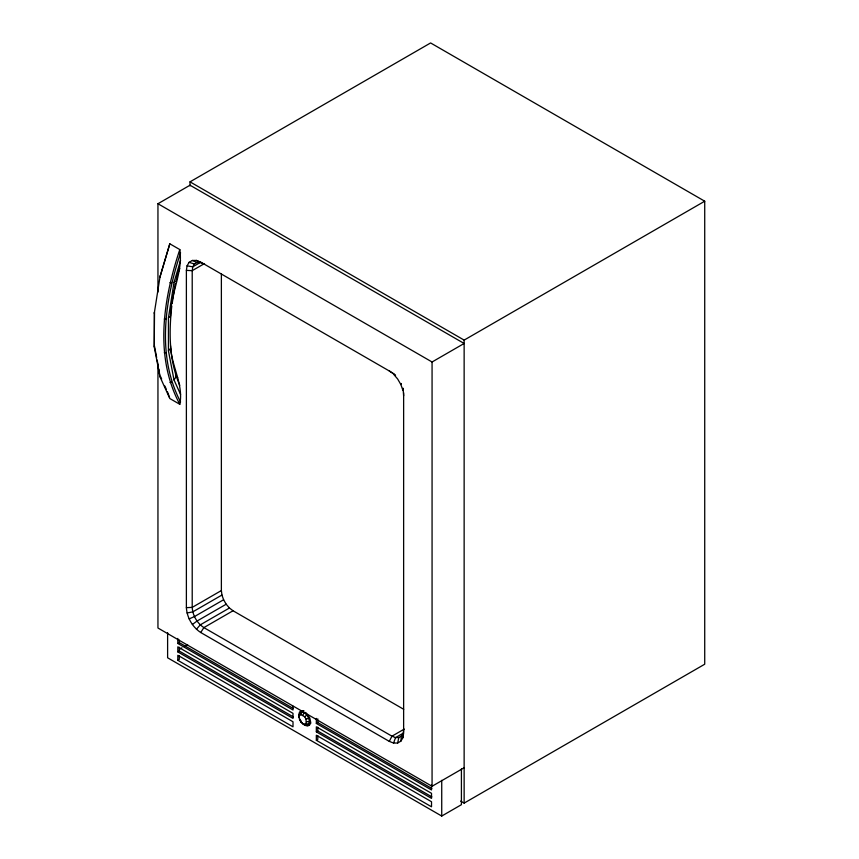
<?xml version="1.0" encoding="UTF-8"?>
<svg xmlns="http://www.w3.org/2000/svg" width="859" height="859" viewBox="0 0 859 859"><rect width="100%" height="100%" fill="white"/><g stroke="black" fill="none" stroke-linecap="round" stroke-linejoin="round"><path stroke-width="1.29" d="M391.07 372.001L200.727 262.113L196.443 260.417L192.362 260.46L189.13 262.328L187.058 265.839L186.382 270.392L186.382 607.657C186.961 617.557 192.448 627.059 200.727 632.514L389.277 741.371L393.562 743.056L397.642 743.014L400.874 741.145L402.957 737.645L403.633 729.452M403.633 395.827L403.064 388.225L403.343 390.48M310.969 722.967L306.824 725.361C302.776 724.867 299.34 721.399 299.072 717.297L299.716 713.056L303.861 710.661M170.544 345.748C171.134 365.633 183.794 384.274 179.81 404.299L169.814 398.533L159.978 376.79L158.861 369.091M180.573 394.453L174.012 379.957L168.439 350.848L168.439 317.905L170.544 316.123C170.458 293.51 183.268 272.088 179.81 249.572L169.814 243.806L159.978 276.909L169.814 243.806M400.874 741.145L401.4 736.077L403.064 733.285M154.276 347.004L154.437 312.408L154.276 347.004L159.978 376.79M402.957 737.645L403.633 733.081L403.633 392.724M154.276 313.277L160.096 276.265M179.81 404.299C154.094 356.539 163.339 298.825 179.81 249.572M180.573 401.969C156.37 355.819 164.917 300.306 180.573 252.782M168.439 317.905L174.012 282.375L180.573 260.298M171.789 306.008C168.858 332.347 168.965 360.694 179.799 385.326M172.197 303.377L175.3 283.577M299.576 719.756L299.716 719.058L300.994 721.259M397.642 743.014L398.823 737.57L402.184 735.626M299.576 715.418L300.951 714.624L301.627 711.95L304.226 712.648L306.824 714.956L308.725 718.253L309.423 721.657L308.725 724.255L306.072 723.503L304.698 724.298L302.83 723.793M299.276 717.566L298.739 714.978L299.533 712.014L301.702 710.758L303.678 711.295M299.716 713.056L299.072 717.297M300.467 713.153L300.994 711.177M306.072 723.503L306.072 719.176L304.698 716.793L300.951 714.624M177.684 273.677L176.009 281.301L174.012 282.375M393.562 743.056L395.569 737.602L403.419 733.071M178.114 272.657L179.799 268.534M402.957 390.48L400.874 384.574L401.4 383.522M389.277 741.371L391.962 736.184L404.299 729.066M302.83 715.128L304.226 712.648M203.873 263.928L200.276 262.5L197.022 262.543L194.435 264.024L192.781 266.827L192.212 270.66L192.212 607.388C192.641 615.452 197.108 623.183 203.873 627.596L391.962 736.184L395.569 737.602L398.823 737.57M200.727 632.514L203.873 627.596L233.036 610.76L403.709 709.298M174.012 379.957L176.009 376.94L175.923 373.848M168.439 350.848L170.544 348.421M196.443 629.25L200.276 624.847L229.428 608.011L233.036 610.76M304.698 716.793L306.824 714.956M192.362 624.504L197.022 621.057L226.185 604.221L229.428 608.011M190.022 185.877L190.022 181.85L430.606 42.95L704.724 201.21L704.724 664.211L464.139 803.111L460.66 801.093M157.949 203.733L190.022 185.211L464.139 343.471L432.066 361.993L157.949 203.733L157.949 292.071M200.63 262.296L192.781 266.827L187.058 265.839M204.549 263.541L192.212 270.66L186.382 270.392M190.022 181.85L464.139 340.11L704.724 201.21M221.375 273.946L221.375 590.552L192.212 607.388L186.382 607.657M221.375 590.552L221.944 595.04L192.781 611.876L187.058 612.993M221.944 595.04L223.598 599.754L194.435 616.59L189.13 618.899M177.813 638.43L177.813 643.477L179.273 642.639L293.306 708.471M179.638 649.157L181.915 647.847M184.191 646.526L187.616 644.561M177.813 651.895L293.005 718.403L293.005 713.346L177.813 646.848L177.813 651.895L179.273 651.058L293.306 716.889M177.813 660.313L293.005 726.821L293.005 721.764L177.813 655.267L177.813 660.313L179.273 659.476L179.273 655.685M298.739 714.978L300.199 714.14M299.533 718.854L301.702 722.612L304.666 725.243L306.126 724.405M316.337 718.403L316.337 723.45L317.787 722.612L431.83 788.444M316.337 731.868L431.519 798.376L431.519 793.319L316.337 726.821L316.337 731.868L317.787 731.03L431.83 796.862M316.337 740.286L431.519 806.794L431.519 801.737L316.337 735.24L316.337 740.286L317.787 739.449L317.787 735.658M157.949 364.345L157.949 628.015L432.066 786.275L464.139 767.753M167.612 632.654L167.612 657.79L441.73 816.05L461.412 804.69L461.412 768.966M306.072 719.176L308.725 718.253M169.964 382.556L171.607 382.18M164.273 352.77L165.948 352.577M164.273 319.043L165.948 319.054M306.577 721.635L309.423 721.657M169.964 282.675L171.607 282.922M307.114 724.663L309.09 725.2M304.666 725.243L307.629 726.038L309.798 724.781L310.593 721.818L309.798 717.941L305.654 712.433M189.13 262.328L194.435 264.024M300.951 722.129L301.627 722.355M192.362 260.46L197.022 262.543M304.698 724.298L306.824 725.361M389.277 370.97L395.569 375.254M196.443 260.417L200.276 262.5M177.813 643.477L293.005 709.985L293.005 706.195M316.337 723.45L431.519 789.958L431.519 784.901M391.962 372.516L394.668 374.578M393.562 374.223L397.642 378.98L400.874 384.574M175.526 374.749L177.684 377.745M223.598 599.754L226.185 604.221M160.622 376.693L161.675 379.023M164.842 386.013L166.421 389.503M167.473 391.833L169.556 397.459M154.437 345.93L156.649 357.505M157.143 360.082L158.367 366.514M464.139 340.11L464.139 803.111M441.73 780.337L441.73 816.05M432.066 361.993L432.066 786.275M317.787 718.822L317.787 722.612M317.787 727.24L317.787 731.03M179.273 640.116L179.273 642.639M179.273 647.267L179.273 651.058"/></g></svg>
